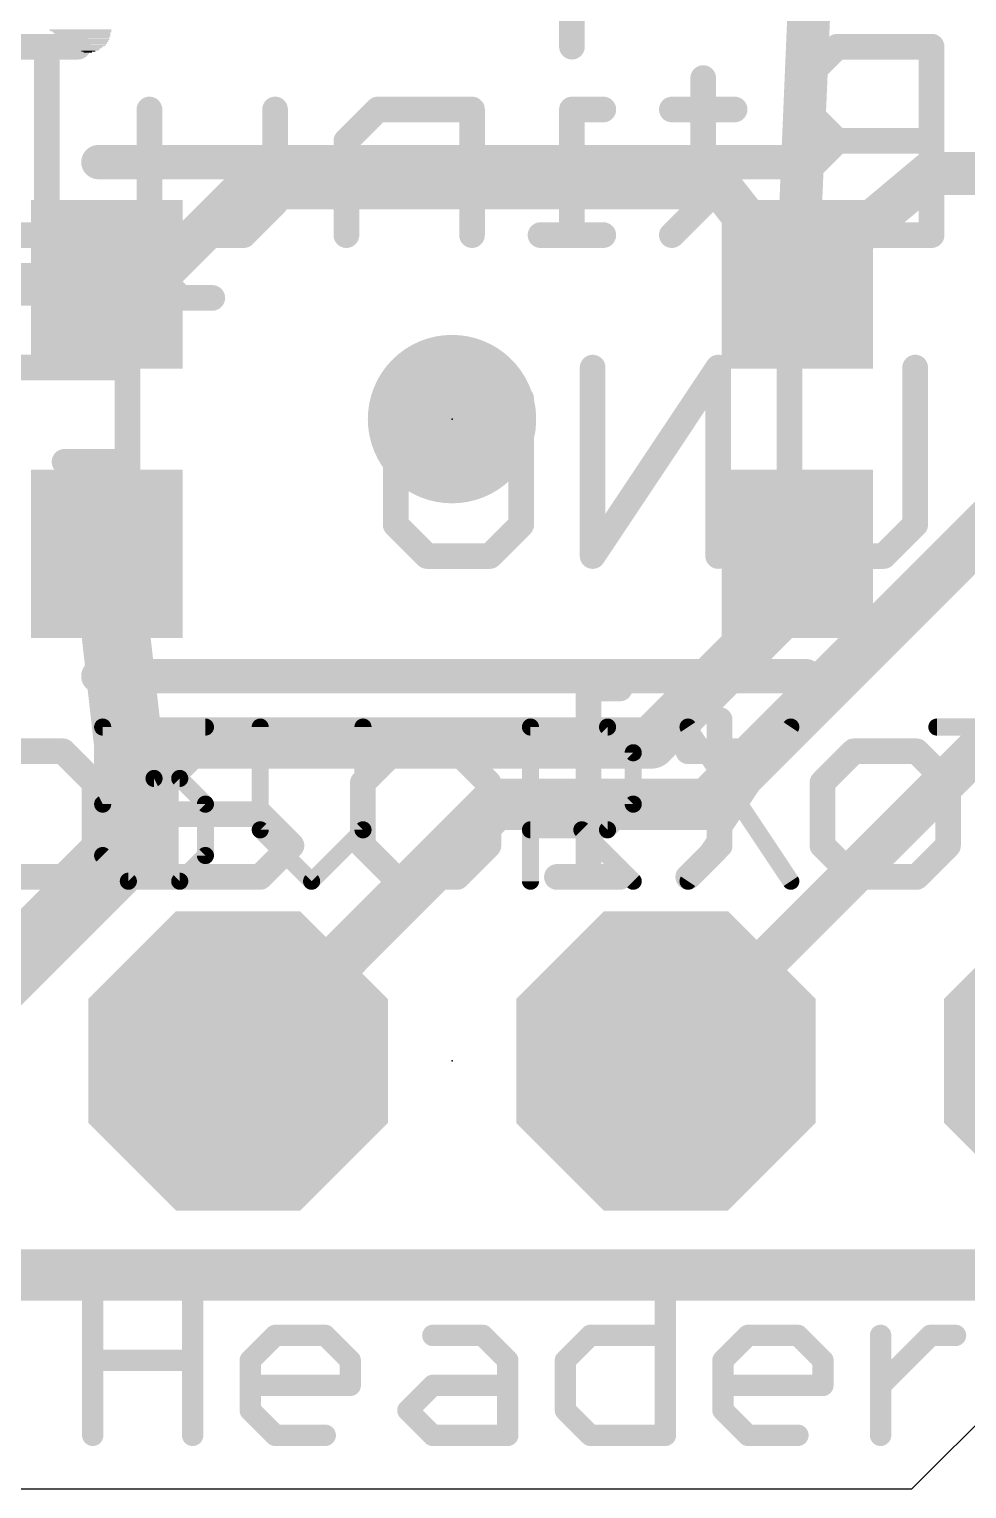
# Model space of a CAD drawing. Extents: x -9 to 9, y -1.3 to 37.
# Drawn here: x -2.51 to 3.06, y -1.27 to 7.39 of the extents above; entities that cross this region are included whole.
import ezdxf

# ---------------------------------------------------------------- set-up
doc = ezdxf.new("R2010")
doc.units = 0
for name, color, linetype in [('1', 12, 'CONTINUOUS'), ('16', 132, 'CONTINUOUS'), ('17', 110, 'CONTINUOUS'), ('20', 53, 'CONTINUOUS'), ('21', 40, 'CONTINUOUS'), ('22', 6, 'CONTINUOUS'), ('23', 53, 'CONTINUOUS')]:
    doc.layers.add(name, color=color, linetype=linetype)

# ---------------------------------------------------------------- blocks, each defined once
blk = doc.blocks.new('OCTAGONP')
at = {"const_width": 0.5}
blk.add_lwpolyline([(-0.25, -0.1036), (-0.25, 0.1036), (-0.1036, 0.25), (0.1036, 0.25), (0.25, 0.1036), (0.25, -0.1036), (0.1036, -0.25), (-0.1036, -0.25), (-0.25, -0.1036), (-0.25, 0.1036)], dxfattribs=at)
blk = doc.blocks.new('RECT')
blk.add_solid([(-0.5, -0.5), (0.5, -0.5), (-0.5, 0.5), (0.5, 0.5)])
blk = doc.blocks.new('PIE')
at = {"const_width": 0.5}
blk.add_lwpolyline([(0, -0.25, 1), (0, 0.25, 1), (0, -0.25)], format="xyb", dxfattribs=at)

msp = doc.modelspace()

# ---------------------------------------------------------------- linework, layer by layer
at = {"layer": '1'}
for points, const_width in [([(2.177, 8.872), (2.05, 5.88)], 0.254), ([(-1.199, 6.477), (-1.796, 5.88)], 0.254), ([(-1.199, 6.477), (1.453, 6.477)], 0.3048), ([(1.453, 6.477), (1.58, 6.477)], 0.254), ([(1.58, 6.477), (2.05, 5.88)], 0.254), ([(2.05, 5.88), (2.835, 6.538)], 0.254), ([(2.835, 6.538), (3.81, 6.538)], 0.254), ([(-3.152, 5.88), (-2.05, 5.88)], 0.254), ([(-1.796, 5.88), (-2.05, 5.88)], 0.254), ([(-2.05, 4.28), (-1.923, 3.157)], 0.4064), ([(2.177, 4.153), (2.05, 4.28)], 0.3048), ([(1.181, 3.157), (2.177, 4.153)], 0.3048), ([(-1.923, 2.522), (-1.923, 3.157)], 0.4064), ([(1.181, 3.157), (-1.923, 3.157)], 0.3048), ([(-3.175, 1.27), (-1.923, 2.522)], 0.4064)]:
    msp.add_lwpolyline(points, dxfattribs=dict(at, const_width=const_width))
for points, const_width in [([(-1.199, 6.5532, 1), (-1.199, 6.4008)], 0.1524), ([(-1.1541, 6.4321, 1), (-1.2439, 6.5219)], 0.127), ([(1.453, 6.5405, 1), (1.453, 6.4135)], 0.127), ([(1.453, 6.4008, 1), (1.453, 6.5532)], 0.1524), ([(1.6299, 6.5163, 1), (1.5301, 6.4377)], 0.127), ([(1.58, 6.4135, 1), (1.58, 6.5405)], 0.127), ([(2.835, 6.6015, 1), (2.835, 6.4745)], 0.127), ([(2.8758, 6.4893, 1), (2.7942, 6.5867)], 0.127), ([(-2.05, 5.9435, 1), (-2.05, 5.8165)], 0.127), ([(-2.05, 5.8165, 1), (-2.05, 5.9435)], 0.127), ([(-1.8409, 5.9249, 1), (-1.7511, 5.8351)], 0.127), ([(-1.796, 5.8165, 1), (-1.796, 5.9435)], 0.127), ([(2.0092, 5.9287, 1), (2.0908, 5.8313)], 0.127), ([(2.0001, 5.8407, 1), (2.0999, 5.9193)], 0.127), ([(1.9866, 5.8827, 1), (2.1134, 5.8773)], 0.127), ([(-1.949, 4.2914, 1), (-2.151, 4.2686)], 0.2032), ([(2.1039, 4.3339, 1), (1.9961, 4.2261)], 0.1524), ([(2.2309, 4.0991, 1), (2.1231, 4.2069)], 0.1524), ([(2.1231, 4.0991, 1), (2.2309, 4.2069)], 0.1524), ([(-1.8214, 3.157, 1), (-2.0246, 3.157)], 0.2032), ([(-1.923, 3.2332, 1), (-1.923, 3.0808)], 0.1524), ([(1.181, 3.0808, 1), (1.181, 3.2332)], 0.1524), ([(-2.024, 3.1456, 1), (-1.822, 3.1684)], 0.2032), ([(1.1271, 3.2109, 1), (1.2349, 3.1031)], 0.1524), ([(-1.8512, 2.4502, 1), (-1.9948, 2.5938)], 0.2032), ([(-2.0246, 2.522, 1), (-1.8214, 2.522)], 0.2032)]:
    msp.add_lwpolyline(points, format="xyb", dxfattribs=dict(at, const_width=const_width))
at = {"layer": '16'}
for points, const_width in [([(1.524, 2.794), (5.207, 6.477)], 0.3048), ([(1.27, 1.27), (5.715, 5.715)], 0.254), ([(-1.27, 1.27), (0.254, 2.794)], 0.3048), ([(0.254, 2.794), (1.524, 2.794)], 0.3048), ([(-8.89, 0), (8.89, 0)], 0.3048)]:
    msp.add_lwpolyline(points, dxfattribs=dict(at, const_width=const_width))
for points, const_width in [([(0.254, 2.8702, 1), (0.254, 2.7178)], 0.1524), ([(0.3079, 2.7401, 1), (0.2001, 2.8479)], 0.1524), ([(1.524, 2.7178, 1), (1.524, 2.8702)], 0.1524), ([(1.4701, 2.8479, 1), (1.5779, 2.7401)], 0.1524), ([(-1.3239, 1.3239, 1), (-1.2161, 1.2161)], 0.1524), ([(1.2251, 1.3149, 1), (1.3149, 1.2251)], 0.127)]:
    msp.add_lwpolyline(points, format="xyb", dxfattribs=dict(at, const_width=const_width))
at = {"layer": '20'}
for p, q in [((2.7305, -1.27), (4.0005, 0)), ((-6.477, -1.27), (2.7305, -1.27))]:
    msp.add_line(p, q, dxfattribs=at)
at = {"layer": '21'}
for points, const_width in [([(-2.1, 6.6054), (2.1, 6.6054)], 0.2032), ([(2.1, 3.5546), (-2.1, 3.5546)], 0.2032), ([(-1.4641, 3.252), (-2.0742, 3.252)], 0.1016), ([(-2.0742, 3.252), (-2.0742, 2.7944)], 0.1016), ([(-1.1387, 3.252), (-1.1387, 2.6419)], 0.1016), ([(-0.5286, 2.6419), (-0.5286, 3.252)], 0.1016), ([(0.4658, 2.3368), (0.4658, 3.252)], 0.1016), ([(0.4658, 3.252), (0.9234, 3.252)], 0.1016), ([(0.9234, 3.252), (1.0759, 3.0995)], 0.1016), ([(1.4013, 3.252), (2.0114, 2.3368)], 0.1016), ([(2.0114, 3.252), (1.4013, 2.3368)], 0.1016), ([(2.8788, 3.252), (3.4889, 3.252)], 0.1016), ([(1.0759, 3.0995), (1.0759, 2.7944)], 0.1016), ([(-2.0742, 2.7944), (-1.7692, 2.9469)], 0.1016), ([(-1.7692, 2.9469), (-1.6166, 2.9469)], 0.1016), ([(-1.6166, 2.9469), (-1.4641, 2.7944)], 0.1016), ([(-1.4641, 2.7944), (-1.4641, 2.4893)], 0.1016), ([(1.0759, 2.7944), (0.9234, 2.6419)], 0.1016), ([(-1.1387, 2.6419), (-0.8337, 2.3368)], 0.1016), ([(-0.8337, 2.3368), (-0.5286, 2.6419)], 0.1016), ([(0.9234, 2.6419), (0.4658, 2.6419)], 0.1016), ([(0.7708, 2.6419), (1.0759, 2.3368)], 0.1016), ([(-1.9217, 2.3368), (-2.0742, 2.4893)], 0.1016), ([(-1.4641, 2.4893), (-1.6166, 2.3368)], 0.1016), ([(-1.6166, 2.3368), (-1.9217, 2.3368)], 0.1016), ([(-2.1332, -0.9525), (-2.1332, -0.0627)], 0.127), ([(-1.5401, -0.0627), (-1.5401, -0.9525)], 0.127), ([(1.2665, -0.0627), (1.2665, -0.9525)], 0.127), ([(-1.1977, -0.5076), (-1.0494, -0.3593)], 0.127), ([(-1.0494, -0.3593), (-0.7528, -0.3593)], 0.127), ([(-0.7528, -0.3593), (-0.6045, -0.5076)], 0.127), ([(-0.1139, -0.3593), (0.1827, -0.3593)], 0.127), ([(0.1827, -0.3593), (0.331, -0.5076)], 0.127), ([(0.6733, -0.5076), (0.8216, -0.3593)], 0.127), ([(0.8216, -0.3593), (1.2665, -0.3593)], 0.127), ([(1.6089, -0.5076), (1.7571, -0.3593)], 0.127), ([(1.7571, -0.3593), (2.0537, -0.3593)], 0.127), ([(2.0537, -0.3593), (2.202, -0.5076)], 0.127), ([(2.5444, -0.9525), (2.5444, -0.3593)], 0.127), ([(2.5444, -0.6559), (2.841, -0.3593)], 0.127), ([(2.841, -0.3593), (2.9893, -0.3593)], 0.127), ([(-2.1332, -0.5076), (-1.5401, -0.5076)], 0.127), ([(-1.1977, -0.8042), (-1.1977, -0.5076)], 0.127), ([(-0.6045, -0.5076), (-0.6045, -0.6559)], 0.127), ([(0.331, -0.5076), (0.331, -0.9525)], 0.127), ([(0.6733, -0.8042), (0.6733, -0.5076)], 0.127), ([(1.6089, -0.8042), (1.6089, -0.5076)], 0.127), ([(2.202, -0.5076), (2.202, -0.6559)], 0.127), ([(-0.6045, -0.6559), (-1.1977, -0.6559)], 0.127), ([(-0.2622, -0.8042), (-0.1139, -0.6559)], 0.127), ([(-0.1139, -0.6559), (0.331, -0.6559)], 0.127), ([(2.202, -0.6559), (1.6089, -0.6559)], 0.127), ([(-1.0494, -0.9525), (-1.1977, -0.8042)], 0.127), ([(-0.1139, -0.9525), (-0.2622, -0.8042)], 0.127), ([(0.8216, -0.9525), (0.6733, -0.8042)], 0.127), ([(1.7571, -0.9525), (1.6089, -0.8042)], 0.127), ([(-0.7528, -0.9525), (-1.0494, -0.9525)], 0.127), ([(0.331, -0.9525), (-0.1139, -0.9525)], 0.127), ([(1.2665, -0.9525), (0.8216, -0.9525)], 0.127), ([(2.0537, -0.9525), (1.7571, -0.9525)], 0.127)]:
    msp.add_lwpolyline(points, dxfattribs=dict(at, const_width=const_width))
for points, const_width in [([(-2.1, 6.6562, 1), (-2.1, 6.5546)], 0.1016), ([(2.1, 6.5546, 1), (2.1, 6.6562)], 0.1016), ([(-2.1, 3.6054, 1), (-2.1, 3.5038)], 0.1016), ([(2.1, 3.5038, 1), (2.1, 3.6054)], 0.1016), ([(-2.0742, 3.2774, 1), (-2.0742, 3.2266)], 0.0508), ([(-2.0488, 3.252, 1), (-2.0996, 3.252)], 0.0508), ([(-1.4641, 3.2266, 1), (-1.4641, 3.2774)], 0.0508), ([(-1.1133, 3.252, 1), (-1.1641, 3.252)], 0.0508), ([(-0.5032, 3.252, 1), (-0.554, 3.252)], 0.0508), ([(0.4912, 3.252, 1), (0.4404, 3.252)], 0.0508), ([(0.4658, 3.2774, 1), (0.4658, 3.2266)], 0.0508), ([(0.9413, 3.2699, 1), (0.9054, 3.234)], 0.0508), ([(0.9234, 3.2266, 1), (0.9234, 3.2774)], 0.0508), ([(1.4224, 3.2661, 1), (1.3801, 3.2379)], 0.0508), ([(2.0325, 3.2379, 1), (1.9903, 3.2661)], 0.0508), ([(2.8788, 3.2774, 1), (2.8788, 3.2266)], 0.0508), ([(1.1013, 3.0995, 1), (1.0505, 3.0995)], 0.0508), ([(1.0579, 3.0815, 1), (1.0938, 3.1174)], 0.0508), ([(-1.7692, 2.9723, 1), (-1.7692, 2.9215)], 0.0508), ([(-1.7578, 2.9242, 1), (-1.7805, 2.9696)], 0.0508), ([(-1.5987, 2.9649, 1), (-1.6346, 2.929)], 0.0508), ([(-1.6166, 2.9215, 1), (-1.6166, 2.9723)], 0.0508), ([(-2.0856, 2.8171, 1), (-2.0629, 2.7717)], 0.0508), ([(-2.0996, 2.7944, 1), (-2.0488, 2.7944)], 0.0508), ([(-1.4387, 2.7944, 1), (-1.4895, 2.7944)], 0.0508), ([(-1.4821, 2.7764, 1), (-1.4462, 2.8124)], 0.0508), ([(1.0505, 2.7944, 1), (1.1013, 2.7944)], 0.0508), ([(1.0938, 2.7764, 1), (1.0579, 2.8124)], 0.0508), ([(-1.1208, 2.6598, 1), (-1.1567, 2.6239)], 0.0508), ([(-0.5106, 2.6239, 1), (-0.5466, 2.6598)], 0.0508), ([(0.4658, 2.6673, 1), (0.4658, 2.6165)], 0.0508), ([(0.7888, 2.6598, 1), (0.7529, 2.6239)], 0.0508), ([(0.9234, 2.6165, 1), (0.9234, 2.6673)], 0.0508), ([(-1.1641, 2.6419, 1), (-1.1133, 2.6419)], 0.0508), ([(-0.554, 2.6419, 1), (-0.5032, 2.6419)], 0.0508), ([(0.9054, 2.6598, 1), (0.9413, 2.6239)], 0.0508), ([(-2.0563, 2.5073, 1), (-2.0922, 2.4714)], 0.0508), ([(-1.4895, 2.4893, 1), (-1.4387, 2.4893)], 0.0508), ([(-1.4462, 2.4714, 1), (-1.4821, 2.5073)], 0.0508), ([(-1.9217, 2.3622, 1), (-1.9217, 2.3114)], 0.0508), ([(-1.9397, 2.3188, 1), (-1.9037, 2.3548)], 0.0508), ([(-1.6346, 2.3548, 1), (-1.5987, 2.3188)], 0.0508), ([(-1.6166, 2.3114, 1), (-1.6166, 2.3622)], 0.0508), ([(-0.8516, 2.3548, 1), (-0.8157, 2.3188)], 0.0508), ([(-0.8516, 2.3188, 1), (-0.8157, 2.3548)], 0.0508), ([(0.4404, 2.3368, 1), (0.4912, 2.3368)], 0.0508), ([(1.0579, 2.3188, 1), (1.0938, 2.3548)], 0.0508), ([(1.3801, 2.3509, 1), (1.4224, 2.3227)], 0.0508), ([(1.9903, 2.3227, 1), (2.0325, 2.3509)], 0.0508), ([(-2.1015, -0.0627, 1), (-2.165, -0.0627)], 0.0635), ([(-1.5083, -0.0627, 1), (-1.5718, -0.0627)], 0.0635), ([(1.2983, -0.0627, 1), (1.2348, -0.0627)], 0.0635), ([(-1.0494, -0.3276, 1), (-1.0494, -0.3911)], 0.0635), ([(-1.027, -0.3818, 1), (-1.0719, -0.3369)], 0.0635), ([(-0.7304, -0.3369, 1), (-0.7753, -0.3818)], 0.0635), ([(-0.7528, -0.3911, 1), (-0.7528, -0.3276)], 0.0635), ([(-0.1139, -0.3276, 1), (-0.1139, -0.3911)], 0.0635), ([(0.2051, -0.3369, 1), (0.1602, -0.3818)], 0.0635), ([(0.1827, -0.3911, 1), (0.1827, -0.3276)], 0.0635), ([(0.8216, -0.3276, 1), (0.8216, -0.3911)], 0.0635), ([(0.8441, -0.3818, 1), (0.7992, -0.3369)], 0.0635), ([(1.2665, -0.3911, 1), (1.2665, -0.3276)], 0.0635), ([(1.7571, -0.3276, 1), (1.7571, -0.3911)], 0.0635), ([(1.7796, -0.3818, 1), (1.7347, -0.3369)], 0.0635), ([(2.0762, -0.3369, 1), (2.0313, -0.3818)], 0.0635), ([(2.0537, -0.3911, 1), (2.0537, -0.3276)], 0.0635), ([(2.5761, -0.3593, 1), (2.5126, -0.3593)], 0.0635), ([(2.841, -0.3276, 1), (2.841, -0.3911)], 0.0635), ([(2.8634, -0.3818, 1), (2.8185, -0.3369)], 0.0635), ([(2.9893, -0.3911, 1), (2.9893, -0.3276)], 0.0635), ([(-2.1332, -0.4759, 1), (-2.1332, -0.5394)], 0.0635), ([(-1.5401, -0.5394, 1), (-1.5401, -0.4759)], 0.0635), ([(-1.166, -0.5076, 1), (-1.2295, -0.5076)], 0.0635), ([(-1.2202, -0.4852, 1), (-1.1753, -0.5301)], 0.0635), ([(-0.5728, -0.5076, 1), (-0.6363, -0.5076)], 0.0635), ([(-0.627, -0.5301, 1), (-0.5821, -0.4852)], 0.0635), ([(0.3627, -0.5076, 1), (0.2992, -0.5076)], 0.0635), ([(0.3085, -0.5301, 1), (0.3534, -0.4852)], 0.0635), ([(0.7051, -0.5076, 1), (0.6416, -0.5076)], 0.0635), ([(0.6509, -0.4852, 1), (0.6958, -0.5301)], 0.0635), ([(1.6406, -0.5076, 1), (1.5771, -0.5076)], 0.0635), ([(1.5864, -0.4852, 1), (1.6313, -0.5301)], 0.0635), ([(2.2338, -0.5076, 1), (2.1703, -0.5076)], 0.0635), ([(2.1796, -0.5301, 1), (2.2245, -0.4852)], 0.0635), ([(-1.1977, -0.6242, 1), (-1.1977, -0.6877)], 0.0635), ([(-0.6045, -0.6877, 1), (-0.6045, -0.6242)], 0.0635), ([(-0.1139, -0.6242, 1), (-0.1139, -0.6877)], 0.0635), ([(-0.0914, -0.6784, 1), (-0.1363, -0.6335)], 0.0635), ([(0.331, -0.6877, 1), (0.331, -0.6242)], 0.0635), ([(1.6089, -0.6242, 1), (1.6089, -0.6877)], 0.0635), ([(2.202, -0.6877, 1), (2.202, -0.6242)], 0.0635), ([(2.5219, -0.6335, 1), (2.5668, -0.6784)], 0.0635), ([(-0.6363, -0.6559, 1), (-0.5728, -0.6559)], 0.0635), ([(2.1703, -0.6559, 1), (2.2338, -0.6559)], 0.0635), ([(-1.2295, -0.8042, 1), (-1.166, -0.8042)], 0.0635), ([(-1.1753, -0.7818, 1), (-1.2202, -0.8267)], 0.0635), ([(-0.2397, -0.7818, 1), (-0.2846, -0.8267)], 0.0635), ([(-0.2846, -0.7818, 1), (-0.2397, -0.8267)], 0.0635), ([(0.6958, -0.7818, 1), (0.6509, -0.8267)], 0.0635), ([(0.6416, -0.8042, 1), (0.7051, -0.8042)], 0.0635), ([(1.5771, -0.8042, 1), (1.6406, -0.8042)], 0.0635), ([(1.6313, -0.7818, 1), (1.5864, -0.8267)], 0.0635), ([(-2.165, -0.9525, 1), (-2.1015, -0.9525)], 0.0635), ([(-1.5718, -0.9525, 1), (-1.5083, -0.9525)], 0.0635), ([(-1.0494, -0.9207, 1), (-1.0494, -0.9843)], 0.0635), ([(-1.0719, -0.975, 1), (-1.027, -0.93)], 0.0635), ([(-0.7528, -0.9843, 1), (-0.7528, -0.9207)], 0.0635), ([(-0.1139, -0.9207, 1), (-0.1139, -0.9843)], 0.0635), ([(-0.1363, -0.975, 1), (-0.0914, -0.93)], 0.0635), ([(0.2992, -0.9525, 1), (0.3627, -0.9525)], 0.0635), ([(0.331, -0.9843, 1), (0.331, -0.9207)], 0.0635), ([(0.8216, -0.9207, 1), (0.8216, -0.9843)], 0.0635), ([(0.7992, -0.975, 1), (0.8441, -0.93)], 0.0635), ([(1.2348, -0.9525, 1), (1.2983, -0.9525)], 0.0635), ([(1.2665, -0.9843, 1), (1.2665, -0.9207)], 0.0635), ([(1.7571, -0.9207, 1), (1.7571, -0.9843)], 0.0635), ([(1.7347, -0.975, 1), (1.7796, -0.93)], 0.0635), ([(2.0537, -0.9843, 1), (2.0537, -0.9207)], 0.0635), ([(2.5126, -0.9525, 1), (2.5761, -0.9525)], 0.0635)]:
    msp.add_lwpolyline(points, format="xyb", dxfattribs=dict(at, const_width=const_width))
at = {"layer": '22', "const_width": 0.1524}
for points in [[(0.7119, 7.4772), (0.7119, 7.2908)], [(-2.2201, 7.2908), (-2.5929, 7.2908)], [(-2.4065, 6.1722), (-2.4065, 7.2908)], [(2.288, 7.2908), (2.1016, 7.1043)], [(2.8473, 7.2908), (2.288, 7.2908)], [(2.8473, 6.1722), (2.8473, 7.2908)], [(1.4915, 7.1043), (1.4915, 6.3586)], [(2.1016, 7.1043), (2.1016, 6.9179)], [(-1.7964, 6.9179), (-1.7964, 5.9858)], [(-1.0507, 6.9179), (-1.0507, 6.3586)], [(-0.4406, 6.9179), (-0.627, 6.7315)], [(0.1187, 6.9179), (-0.4406, 6.9179)], [(0.1187, 6.1722), (0.1187, 6.9179)], [(0.8983, 6.9179), (0.7119, 6.9179)], [(0.7119, 6.9179), (0.7119, 6.1722)], [(1.6779, 6.9179), (1.3051, 6.9179)], [(2.1016, 6.9179), (2.288, 6.7315)], [(-0.627, 6.7315), (-0.627, 6.1722)], [(2.288, 6.7315), (2.1016, 6.5451)], [(2.8473, 6.7315), (2.288, 6.7315)], [(2.1016, 6.5451), (2.1016, 6.3586)], [(-1.0507, 6.3586), (-1.2371, 6.1722)], [(1.4915, 6.3586), (1.3051, 6.1722)], [(2.1016, 6.3586), (2.288, 6.1722)], [(-2.2201, 6.1722), (-2.5929, 6.1722)], [(-1.2371, 6.1722), (-1.7964, 6.1722)], [(0.8983, 6.1722), (0.5255, 6.1722)], [(2.288, 6.1722), (2.8473, 6.1722)], [(-1.7964, 5.9858), (-1.61, 5.7994)], [(-1.61, 5.7994), (-1.4235, 5.7994)], [(-1.9277, 5.3858), (-2.6734, 5.3858)], [(-1.9277, 4.2672), (-1.9277, 5.3858)], [(-0.3346, 5.1993), (-0.1482, 5.3858)], [(-0.1482, 5.3858), (0.2246, 5.3858)], [(0.2246, 5.3858), (0.4111, 5.1993)], [(1.5805, 5.3858), (0.8348, 4.2672)], [(0.8348, 4.2672), (0.8348, 5.3858)], [(1.5805, 4.2672), (1.5805, 5.3858)], [(2.0042, 4.4536), (2.0042, 5.3858)], [(2.7499, 5.3858), (2.7499, 4.4536)], [(-0.3346, 4.4536), (-0.3346, 5.1993)], [(0.4111, 5.1993), (0.4111, 4.4536)], [(-1.9277, 4.8265), (-2.3006, 4.8265)], [(-0.1482, 4.2672), (-0.3346, 4.4536)], [(0.4111, 4.4536), (0.2246, 4.2672)], [(2.1906, 4.2672), (2.0042, 4.4536)], [(2.7499, 4.4536), (2.5634, 4.2672)], [(0.2246, 4.2672), (-0.1482, 4.2672)], [(2.5634, 4.2672), (2.1906, 4.2672)], [(0.9958, 3.4808), (0.8093, 3.4808)], [(0.8093, 3.4808), (0.8093, 2.3622)], [(1.5889, 3.2943), (1.5889, 2.5486)], [(-2.3091, 3.1079), (-2.8683, 3.1079)], [(-2.1226, 2.9215), (-2.3091, 3.1079)], [(-1.5125, 3.1079), (-1.6989, 2.9215)], [(-1.1397, 3.1079), (-1.5125, 3.1079)], [(-0.5295, 2.9215), (-0.3431, 3.1079)], [(-0.3431, 3.1079), (0.0297, 3.1079)], [(0.0297, 3.1079), (0.2162, 2.9215)], [(1.7754, 3.1079), (1.4025, 3.1079)], [(2.1991, 2.9215), (2.3855, 3.1079)], [(2.3855, 3.1079), (2.7583, 3.1079)], [(2.7583, 3.1079), (2.9448, 2.9215)], [(-2.1226, 2.5486), (-2.1226, 2.9215)], [(-1.6989, 2.9215), (-1.6989, 2.3622)], [(-0.5295, 2.5486), (-0.5295, 2.9215)], [(0.2162, 2.9215), (0.2162, 2.5486)], [(2.1991, 2.5486), (2.1991, 2.9215)], [(2.9448, 2.9215), (2.9448, 2.5486)], [(-1.1397, 2.7351), (-1.6989, 2.7351)], [(-0.9532, 2.5486), (-1.1397, 2.7351)], [(-2.3091, 2.3622), (-2.1226, 2.5486)], [(-1.1397, 2.3622), (-0.9532, 2.5486)], [(-0.3431, 2.3622), (-0.5295, 2.5486)], [(0.2162, 2.5486), (0.0297, 2.3622)], [(1.5889, 2.5486), (1.4025, 2.3622)], [(2.3855, 2.3622), (2.1991, 2.5486)], [(2.9448, 2.5486), (2.7583, 2.3622)], [(-2.8683, 2.3622), (-2.3091, 2.3622)], [(-1.6989, 2.3622), (-1.1397, 2.3622)], [(0.0297, 2.3622), (-0.3431, 2.3622)], [(0.9958, 2.3622), (0.6229, 2.3622)], [(2.7583, 2.3622), (2.3855, 2.3622)]]:
    msp.add_lwpolyline(points, dxfattribs=at)
at = {"layer": '22', "const_width": 0.0762}
for points in [[(-2.3684, 7.2908, 1), (-2.4446, 7.2908)], [(-2.2201, 7.2527, 1), (-2.2201, 7.3289)], [(2.288, 7.3289, 1), (2.288, 7.2527)], [(2.315, 7.2638, 1), (2.2611, 7.3177)], [(2.8854, 7.2908, 1), (2.8092, 7.2908)], [(2.8473, 7.2527, 1), (2.8473, 7.3289)], [(0.6738, 7.2908, 1), (0.75, 7.2908)], [(1.5296, 7.1043, 1), (1.4534, 7.1043)], [(2.1397, 7.1043, 1), (2.0635, 7.1043)], [(2.0747, 7.1313, 1), (2.1285, 7.0774)], [(-1.7583, 6.9179, 1), (-1.8345, 6.9179)], [(-1.0126, 6.9179, 1), (-1.0888, 6.9179)], [(-0.4406, 6.956, 1), (-0.4406, 6.8798)], [(-0.4136, 6.891, 1), (-0.4675, 6.9448)], [(0.1568, 6.9179, 1), (0.0806, 6.9179)], [(0.1187, 6.8798, 1), (0.1187, 6.956)], [(0.7119, 6.956, 1), (0.7119, 6.8798)], [(0.75, 6.9179, 1), (0.6738, 6.9179)], [(0.8983, 6.8798, 1), (0.8983, 6.956)], [(1.3051, 6.956, 1), (1.3051, 6.8798)], [(1.6779, 6.8798, 1), (1.6779, 6.956)], [(2.0635, 6.9179, 1), (2.1397, 6.9179)], [(2.1285, 6.9448, 1), (2.0747, 6.891)], [(-0.5889, 6.7315, 1), (-0.6651, 6.7315)], [(-0.6539, 6.7584, 1), (-0.6, 6.7045)], [(2.288, 6.7696, 1), (2.288, 6.6934)], [(2.315, 6.7045, 1), (2.2611, 6.7584)], [(2.2611, 6.7045, 1), (2.315, 6.7584)], [(2.8473, 6.6934, 1), (2.8473, 6.7696)], [(2.1397, 6.5451, 1), (2.0635, 6.5451)], [(2.0747, 6.572, 1), (2.1285, 6.5181)], [(-1.0237, 6.3317, 1), (-1.0776, 6.3856)], [(1.5184, 6.3317, 1), (1.4645, 6.3856)], [(2.1285, 6.3856, 1), (2.0747, 6.3317)], [(-1.0888, 6.3586, 1), (-1.0126, 6.3586)], [(1.4534, 6.3586, 1), (1.5296, 6.3586)], [(2.0635, 6.3586, 1), (2.1397, 6.3586)], [(-2.2201, 6.1341, 1), (-2.2201, 6.2103)], [(-1.7964, 6.2103, 1), (-1.7964, 6.1341)], [(-1.2371, 6.1341, 1), (-1.2371, 6.2103)], [(0.5255, 6.2103, 1), (0.5255, 6.1341)], [(0.8983, 6.1341, 1), (0.8983, 6.2103)], [(2.288, 6.2103, 1), (2.288, 6.1341)], [(2.8473, 6.1341, 1), (2.8473, 6.2103)], [(-2.4446, 6.1722, 1), (-2.3684, 6.1722)], [(-1.2641, 6.1991, 1), (-1.2102, 6.1453)], [(-0.6651, 6.1722, 1), (-0.5889, 6.1722)], [(0.0806, 6.1722, 1), (0.1568, 6.1722)], [(0.6738, 6.1722, 1), (0.75, 6.1722)], [(1.2781, 6.1991, 1), (1.332, 6.1453)], [(2.2611, 6.1453, 1), (2.315, 6.1991)], [(2.8092, 6.1722, 1), (2.8854, 6.1722)], [(-1.7694, 6.0127, 1), (-1.8233, 5.9588)], [(-1.8345, 5.9858, 1), (-1.7583, 5.9858)], [(-1.61, 5.8375, 1), (-1.61, 5.7613)], [(-1.6369, 5.7724, 1), (-1.583, 5.8263)], [(-1.4235, 5.7613, 1), (-1.4235, 5.8375)], [(-1.8896, 5.3858, 1), (-1.9658, 5.3858)], [(-1.9277, 5.3477, 1), (-1.9277, 5.4239)], [(-0.1482, 5.4239, 1), (-0.1482, 5.3477)], [(-0.1213, 5.3588, 1), (-0.1752, 5.4127)], [(0.2516, 5.4127, 1), (0.1977, 5.3588)], [(0.2246, 5.3477, 1), (0.2246, 5.4239)], [(0.8729, 5.3858, 1), (0.7967, 5.3858)], [(1.6186, 5.3858, 1), (1.5424, 5.3858)], [(1.6122, 5.3646, 1), (1.5488, 5.4069)], [(2.0423, 5.3858, 1), (1.9661, 5.3858)], [(2.788, 5.3858, 1), (2.7118, 5.3858)], [(-0.3616, 5.2263, 1), (-0.3077, 5.1724)], [(-0.2965, 5.1993, 1), (-0.3727, 5.1993)], [(0.4492, 5.1993, 1), (0.373, 5.1993)], [(0.3841, 5.1724, 1), (0.438, 5.2263)], [(-2.3006, 4.8646, 1), (-2.3006, 4.7884)], [(-1.9277, 4.7884, 1), (-1.9277, 4.8646)], [(-0.3077, 4.4806, 1), (-0.3616, 4.4267)], [(0.438, 4.4267, 1), (0.3841, 4.4806)], [(2.0311, 4.4806, 1), (1.9772, 4.4267)], [(2.7768, 4.4267, 1), (2.7229, 4.4806)], [(-0.3727, 4.4536, 1), (-0.2965, 4.4536)], [(0.373, 4.4536, 1), (0.4492, 4.4536)], [(1.9661, 4.4536, 1), (2.0423, 4.4536)], [(2.7118, 4.4536, 1), (2.788, 4.4536)], [(-0.1482, 4.3053, 1), (-0.1482, 4.2291)], [(0.2246, 4.2291, 1), (0.2246, 4.3053)], [(2.1906, 4.3053, 1), (2.1906, 4.2291)], [(2.5634, 4.2291, 1), (2.5634, 4.3053)], [(-1.9658, 4.2672, 1), (-1.8896, 4.2672)], [(-0.1752, 4.2403, 1), (-0.1213, 4.2941)], [(0.1977, 4.2941, 1), (0.2516, 4.2403)], [(0.8031, 4.2883, 1), (0.8665, 4.2461)], [(0.7967, 4.2672, 1), (0.8729, 4.2672)], [(1.5424, 4.2672, 1), (1.6186, 4.2672)], [(2.1636, 4.2403, 1), (2.2175, 4.2941)], [(2.5365, 4.2941, 1), (2.5904, 4.2403)], [(0.8093, 3.5189, 1), (0.8093, 3.4427)], [(0.8474, 3.4808, 1), (0.7712, 3.4808)], [(0.9958, 3.4427, 1), (0.9958, 3.5189)], [(1.627, 3.2943, 1), (1.5508, 3.2943)], [(-2.2821, 3.1348, 1), (-2.336, 3.081)], [(-2.3091, 3.0698, 1), (-2.3091, 3.146)], [(-1.5125, 3.146, 1), (-1.5125, 3.0698)], [(-1.4856, 3.081, 1), (-1.5395, 3.1348)], [(-1.1397, 3.0698, 1), (-1.1397, 3.146)], [(-0.3431, 3.146, 1), (-0.3431, 3.0698)], [(-0.3162, 3.081, 1), (-0.3701, 3.1348)], [(0.0567, 3.1348, 1), (0.0028, 3.081)], [(0.0297, 3.0698, 1), (0.0297, 3.146)], [(1.4025, 3.146, 1), (1.4025, 3.0698)], [(1.7754, 3.0698, 1), (1.7754, 3.146)], [(2.3855, 3.146, 1), (2.3855, 3.0698)], [(2.4124, 3.081, 1), (2.3585, 3.1348)], [(2.7853, 3.1348, 1), (2.7314, 3.081)], [(2.7583, 3.0698, 1), (2.7583, 3.146)], [(-2.0845, 2.9215, 1), (-2.1607, 2.9215)], [(-2.1496, 2.8945, 1), (-2.0957, 2.9484)], [(-1.7259, 2.9484, 1), (-1.672, 2.8945)], [(-1.6608, 2.9215, 1), (-1.737, 2.9215)], [(-0.5565, 2.9484, 1), (-0.5026, 2.8945)], [(-0.4914, 2.9215, 1), (-0.5676, 2.9215)], [(0.2543, 2.9215, 1), (0.1781, 2.9215)], [(0.1892, 2.8945, 1), (0.2431, 2.9484)], [(2.1721, 2.9484, 1), (2.226, 2.8945)], [(2.2372, 2.9215, 1), (2.161, 2.9215)], [(2.9829, 2.9215, 1), (2.9067, 2.9215)], [(2.9178, 2.8945, 1), (2.9717, 2.9484)], [(-1.6989, 2.7732, 1), (-1.6989, 2.697)], [(-1.1127, 2.762, 1), (-1.1666, 2.7081)], [(-1.1397, 2.697, 1), (-1.1397, 2.7732)], [(-2.0957, 2.5217, 1), (-2.1496, 2.5756)], [(-0.9263, 2.5217, 1), (-0.9802, 2.5756)], [(-0.9802, 2.5217, 1), (-0.9263, 2.5756)], [(-0.5026, 2.5756, 1), (-0.5565, 2.5217)], [(0.2431, 2.5217, 1), (0.1892, 2.5756)], [(1.6159, 2.5217, 1), (1.562, 2.5756)], [(2.226, 2.5756, 1), (2.1721, 2.5217)], [(2.9717, 2.5217, 1), (2.9178, 2.5756)], [(-2.1607, 2.5486, 1), (-2.0845, 2.5486)], [(-0.5676, 2.5486, 1), (-0.4914, 2.5486)], [(0.1781, 2.5486, 1), (0.2543, 2.5486)], [(1.5508, 2.5486, 1), (1.627, 2.5486)], [(2.161, 2.5486, 1), (2.2372, 2.5486)], [(2.9067, 2.5486, 1), (2.9829, 2.5486)], [(-2.336, 2.3891, 1), (-2.2821, 2.3353)], [(-2.3091, 2.3241, 1), (-2.3091, 2.4003)], [(-1.6989, 2.4003, 1), (-1.6989, 2.3241)], [(-1.1666, 2.3891, 1), (-1.1127, 2.3353)], [(-1.1397, 2.3241, 1), (-1.1397, 2.4003)], [(-0.3431, 2.4003, 1), (-0.3431, 2.3241)], [(-0.3701, 2.3353, 1), (-0.3162, 2.3891)], [(0.0028, 2.3891, 1), (0.0567, 2.3353)], [(0.0297, 2.3241, 1), (0.0297, 2.4003)], [(0.6229, 2.4003, 1), (0.6229, 2.3241)], [(0.9958, 2.3241, 1), (0.9958, 2.4003)], [(1.3756, 2.3891, 1), (1.4294, 2.3353)], [(2.3855, 2.4003, 1), (2.3855, 2.3241)], [(2.3585, 2.3353, 1), (2.4124, 2.3891)], [(2.7314, 2.3891, 1), (2.7853, 2.3353)], [(2.7583, 2.3241, 1), (2.7583, 2.4003)], [(-1.737, 2.3622, 1), (-1.6608, 2.3622)], [(0.7712, 2.3622, 1), (0.8474, 2.3622)]]:
    msp.add_lwpolyline(points, format="xyb", dxfattribs=at)
at = {"layer": '23'}
for p in [(0, 5.08), (0, 5.08), (0, 1.27)]:
    msp.add_point(p, dxfattribs=at)

# ---------------------------------------------------------------- block references
at = {"layer": '1', "xscale": 0.9}
for p in [(-2.05, 5.88), (2.05, 5.88), (-2.05, 4.28), (2.05, 4.28)]:
    msp.add_blockref('RECT', p, dxfattribs=at)
at = {"layer": '1'}
msp.add_blockref('PIE', (0, 5.08), dxfattribs=at)
at = {"layer": '17', "xscale": 1.778, "yscale": 1.778, "rotation": 90}
for p in [(-1.27, 1.27), (-1.27, 1.27), (1.27, 1.27), (1.27, 1.27), (3.81, 1.27), (3.81, 1.27)]:
    msp.add_blockref('OCTAGONP', p, dxfattribs=at)
at = {"layer": '21'}
for p, xscale, yscale in [((-2.2067, 7.3914), 0.3683, 0.0064), ((-2.2035, 7.3851), 0.3619, 0.0063), ((-2.1971, 7.3787), 0.3492, 0.0064), ((-2.1971, 7.3723), 0.3366, 0.0063), ((-2.1939, 7.366), 0.3302, 0.0064), ((-2.1875, 7.3597), 0.3175, 0.0063), ((-2.1844, 7.3533), 0.3112, 0.0064), ((-2.1844, 7.347), 0.2984, 0.0063), ((-2.1781, 7.3406), 0.2857, 0.0064), ((-2.1749, 7.3342), 0.2794, 0.0063), ((-2.1749, 7.3279), 0.2667, 0.0064), ((-2.1685, 7.3216), 0.254, 0.0063), ((-2.1686, 7.3152), 0.2413, 0.0064), ((-2.1622, 7.3089), 0.2286, 0.0063), ((-2.1622, 7.3025), 0.2159, 0.0064), ((-2.159, 7.2961), 0.1968, 0.0063), ((-2.1622, 7.2898), 0.1778, 0.0064), ((-2.159, 7.2835), 0.1588, 0.0063), ((-2.1622, 7.2771), 0.1397, 0.0064), ((-2.159, 7.2708), 0.1206, 0.0063), ((-2.159, 7.2644), 0.0826, 0.0064), ((-2.1622, 7.2581), 0.0508, 0.0063)]:
    msp.add_blockref('RECT', p, dxfattribs=dict(at, xscale=xscale, yscale=yscale))

doc.saveas('drawing.dxf')
